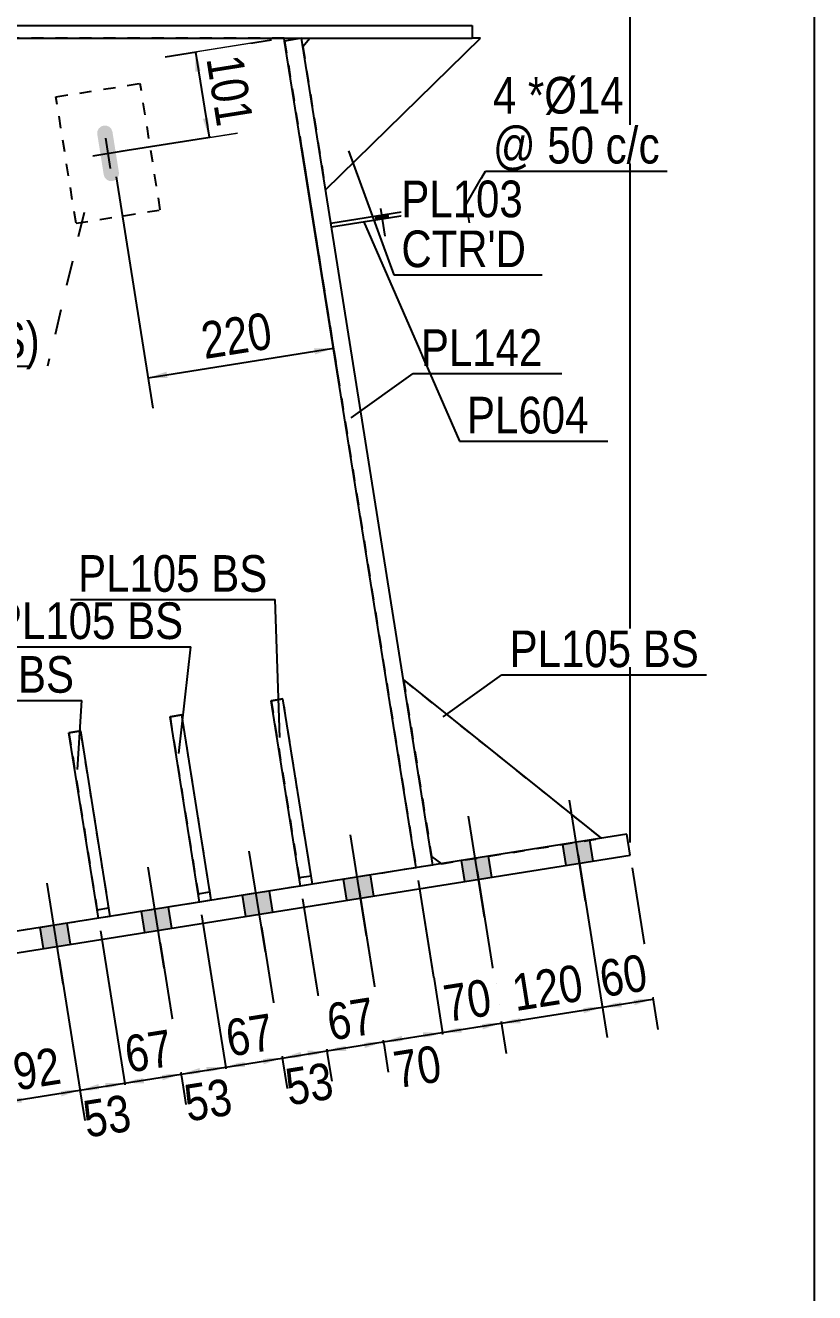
# Model space of a CAD drawing. Header units: millimetres. Extents: x -352 to 50, y -184 to 93.
# Drawn here: x -11.2 to 50.5, y -58 to 41 of the extents above; entities that cross this region are included whole.
import ezdxf

# ---------------------------------------------------------------- set-up
doc = ezdxf.new("R2010")
doc.units = ezdxf.units.MM
doc.linetypes.add('DXK_LINE_DOT1', pattern=[1.8814, 0.9407, -0.9407])
doc.linetypes.add('DXK_LINE_DOT2', pattern=[3.9198, 1.9599, -1.9599])
doc.styles.add('Arial Narrow', font='ARIALN.TTF', dxfattribs={"height": 0.2})

# ---------------------------------------------------------------- blocks, each defined once
blk = doc.blocks.new('Unknown-623466379-1210')
at = {"color": 5, "linetype": 'Continuous'}
blk.add_line((50.451, -184.053), (50.451, 92.947), dxfattribs=at)
blk = doc.blocks.new('Part-623466379-1962 - 1919')
at = {"color": 2, "linetype": 'Continuous'}
for p, q in [((-190.997, 41), (23.695, 41)), ((23.695, 41), (23.695, 40)), ((-190.997, 40), (23.695, 40))]:
    blk.add_line(p, q, dxfattribs=at)
blk = doc.blocks.new('Part-623466379-2147 - 1919')
at = {"color": 2, "linetype": 'Continuous'}
for p, q in [((35.77, -22.202), (-76.157, -40)), ((36.032, -23.848), (35.77, -22.202)), ((-75.895, -41.646), (36.032, -23.848)), ((-76.157, -40), (-75.895, -41.646))]:
    blk.add_line(p, q, dxfattribs=at)
blk = doc.blocks.new('Part-623466379-2547 - 1919')
at = {"color": 2, "linetype": 'Continuous'}
for p, q in [((33.795, -22.516), (18.324, -10.125)), ((20.522, -23.952), (21.285, -24.505))]:
    blk.add_line(p, q, dxfattribs=at)
blk = doc.blocks.new('Part-623466379-2065 - 1919')
at = {"color": 2, "linetype": 'Continuous'}
for p, q in [((10.355, 39.986), (9.039, 39.776)), ((19.31, -24.82), (9.039, 39.776)), ((20.627, -24.61), (10.355, 39.986))]:
    blk.add_line(p, q, dxfattribs=at)
at = {"color": 7, "linetype": 'DXK_LINE_DOT1'}
blk.add_line((20.627, -24.61), (19.31, -24.82), dxfattribs=at)
blk = doc.blocks.new('Part-623466379-2118 - 1919')
at = {"color": 2, "linetype": 'Continuous'}
for p, q in [((10.458, 39.342), (11.02, 40)), ((12.238, 28.149), (24.353, 40)), ((24.353, 40), (23.695, 40))]:
    blk.add_line(p, q, dxfattribs=at)
at = {"color": 7, "linetype": 'DXK_LINE_DOT1'}
for p, q in [((11.02, 40), (23.695, 40)), ((10.458, 39.342), (12.238, 28.149))]:
    blk.add_line(p, q, dxfattribs=at)
blk = doc.blocks.new('Part-623466379-2169 - 1919')
at = {"color": 7, "linetype": 'DXK_LINE_DOT1'}
for p, q in [((33.795, -22.516), (18.324, -10.125)), ((18.324, -10.125), (20.522, -23.952)), ((21.285, -24.505), (33.795, -22.516)), ((20.522, -23.952), (21.285, -24.505))]:
    blk.add_line(p, q, dxfattribs=at)
blk = doc.blocks.new('Part-623466379-2470 - 1919')
at = {"color": 2, "linetype": 'Continuous'}
for p, q in [((-7.815, -14.282), (-6.893, -14.135)), ((-5.511, -28.766), (-7.815, -14.282)), ((-4.59, -28.62), (-6.893, -14.135))]:
    blk.add_line(p, q, dxfattribs=at)
at = {"color": 7, "linetype": 'DXK_LINE_DOT1'}
for p, q in [((-5.616, -28.108), (-4.694, -27.961)), ((-4.59, -28.62), (-5.511, -28.766))]:
    blk.add_line(p, q, dxfattribs=at)
blk = doc.blocks.new('Part-623466379-2475 - 1919')
at = {"color": 7, "linetype": 'DXK_LINE_DOT1'}
for p, q in [((-6.893, -14.135), (-7.815, -14.282)), ((-7.815, -14.282), (-5.511, -28.766)), ((-4.59, -28.62), (-6.893, -14.135))]:
    blk.add_line(p, q, dxfattribs=at)
blk = doc.blocks.new('Part-623466379-2433 - 1919')
at = {"color": 2, "linetype": 'Continuous'}
for p, q in [((7.987, -11.769), (8.909, -11.623)), ((10.29, -26.254), (7.987, -11.769)), ((11.212, -26.107), (8.909, -11.623))]:
    blk.add_line(p, q, dxfattribs=at)
at = {"color": 7, "linetype": 'DXK_LINE_DOT1'}
for p, q in [((10.185, -25.595), (11.107, -25.449)), ((11.212, -26.107), (10.29, -26.254))]:
    blk.add_line(p, q, dxfattribs=at)
blk = doc.blocks.new('Part-623466379-2455 - 1919')
at = {"color": 7, "linetype": 'DXK_LINE_DOT1'}
for p, q in [((8.909, -11.623), (7.987, -11.769)), ((7.987, -11.769), (10.29, -26.254)), ((11.212, -26.107), (8.909, -11.623))]:
    blk.add_line(p, q, dxfattribs=at)
blk = doc.blocks.new('Part-623466379-2460 - 1919')
at = {"color": 2, "linetype": 'Continuous'}
for p, q in [((0.086, -13.025), (1.008, -12.879)), ((2.389, -27.51), (0.086, -13.025)), ((3.311, -27.364), (1.008, -12.879))]:
    blk.add_line(p, q, dxfattribs=at)
at = {"color": 7, "linetype": 'DXK_LINE_DOT1'}
for p, q in [((2.285, -26.852), (3.206, -26.705)), ((3.311, -27.364), (2.389, -27.51))]:
    blk.add_line(p, q, dxfattribs=at)
blk = doc.blocks.new('Part-623466379-2465 - 1919')
at = {"color": 7, "linetype": 'DXK_LINE_DOT1'}
for p, q in [((1.008, -12.879), (0.086, -13.025)), ((0.086, -13.025), (2.389, -27.51)), ((3.311, -27.364), (1.008, -12.879))]:
    blk.add_line(p, q, dxfattribs=at)
blk = doc.blocks.new('Bolt-623466379-11542 - 1919')
at = {"linetype": 'Continuous'}
for points in [[(22.777, 26.82), (23.699, 26.967), (23.646, 27.296), (22.725, 27.149)], [(22.777, 26.82), (23.699, 26.967), (23.646, 27.296), (22.725, 27.149)], [(16.193, 25.773), (17.115, 25.92), (17.063, 26.249), (16.141, 26.102)], [(16.193, 25.773), (17.115, 25.92), (17.063, 26.249), (16.141, 26.102)]]:
    blk.add_hatch(color=3, dxfattribs=at).paths.add_polyline_path(points)
at = {"color": 3, "linetype": 'Continuous'}
for p, q in [((23.102, 27.749), (23.447, 25.576)), ((23.102, 27.749), (23.447, 25.576)), ((22.725, 27.149), (22.777, 26.82)), ((22.725, 27.149), (22.777, 26.82)), ((23.646, 27.296), (23.699, 26.967)), ((23.646, 27.296), (23.699, 26.967)), ((16.141, 26.102), (16.193, 25.773)), ((16.141, 26.102), (16.193, 25.773)), ((16.518, 26.702), (16.863, 24.53)), ((16.518, 26.702), (16.863, 24.53)), ((17.063, 26.249), (17.115, 25.92)), ((17.063, 26.249), (17.115, 25.92))]:
    blk.add_line(p, q, dxfattribs=at)
blk = doc.blocks.new('Part-623466379-2601 - 1919')
at = {"color": 2, "linetype": 'Continuous'}
for p, q in [((-76.157, -40), (-76.157, 40)), ((9.039, 39.776), (9.003, 40))]:
    blk.add_line(p, q, dxfattribs=at)
at = {"color": 7, "linetype": 'DXK_LINE_DOT1'}
for p, q in [((9.003, 40), (-76.157, 40)), ((9.039, 39.776), (19.31, -24.82)), ((19.31, -24.82), (11.212, -26.107)), ((10.29, -26.254), (3.311, -27.364)), ((2.389, -27.51), (-4.59, -28.62)), ((-5.511, -28.766), (-14.136, -30.138)), ((-15.058, -30.284), (-25.329, -31.918)), ((-26.251, -32.064), (-34.876, -33.436)), ((-35.797, -33.582), (-42.776, -34.692)), ((-43.698, -34.839), (-50.677, -35.948)), ((-51.599, -36.095), (-59.697, -37.383)), ((-60.487, -37.508), (-76.157, -40))]:
    blk.add_line(p, q, dxfattribs=at)
blk = doc.blocks.new('Bolt-623466379-2603 - 1919')
at = {"linetype": 'Continuous'}
for points in [[(32.873, -22.663), (30.766, -22.998), (31.028, -24.644), (33.135, -24.309)], [(32.873, -22.663), (30.766, -22.998), (31.028, -24.644), (33.135, -24.309)], [(32.873, -22.663), (30.766, -22.998), (31.028, -24.644), (33.135, -24.309)], [(32.873, -22.663), (30.766, -22.998), (31.028, -24.644), (33.135, -24.309)], [(24.972, -23.919), (22.866, -24.254), (23.127, -25.9), (25.234, -25.565)], [(24.972, -23.919), (22.866, -24.254), (23.127, -25.9), (25.234, -25.565)], [(24.972, -23.919), (22.866, -24.254), (23.127, -25.9), (25.234, -25.565)], [(24.972, -23.919), (22.866, -24.254), (23.127, -25.9), (25.234, -25.565)], [(15.755, -25.385), (13.648, -25.72), (13.91, -27.366), (16.017, -27.031)], [(15.755, -25.385), (13.648, -25.72), (13.91, -27.366), (16.017, -27.031)], [(15.755, -25.385), (13.648, -25.72), (13.91, -27.366), (16.017, -27.031)], [(15.755, -25.385), (13.648, -25.72), (13.91, -27.366), (16.017, -27.031)], [(7.854, -26.641), (5.747, -26.976), (6.009, -28.622), (8.116, -28.287)], [(7.854, -26.641), (5.747, -26.976), (6.009, -28.622), (8.116, -28.287)], [(7.854, -26.641), (5.747, -26.976), (6.009, -28.622), (8.116, -28.287)], [(7.854, -26.641), (5.747, -26.976), (6.009, -28.622), (8.116, -28.287)], [(-0.047, -27.897), (-2.153, -28.233), (-1.892, -29.878), (0.215, -29.543)], [(-0.047, -27.897), (-2.153, -28.233), (-1.892, -29.878), (0.215, -29.543)], [(-0.047, -27.897), (-2.153, -28.233), (-1.892, -29.878), (0.215, -29.543)], [(-0.047, -27.897), (-2.153, -28.233), (-1.892, -29.878), (0.215, -29.543)], [(-7.947, -29.154), (-10.054, -29.489), (-9.793, -31.135), (-7.686, -30.8)], [(-7.947, -29.154), (-10.054, -29.489), (-9.793, -31.135), (-7.686, -30.8)], [(-7.947, -29.154), (-10.054, -29.489), (-9.793, -31.135), (-7.686, -30.8)], [(-7.947, -29.154), (-10.054, -29.489), (-9.793, -31.135), (-7.686, -30.8)], [(-19.14, -30.934), (-21.247, -31.269), (-20.985, -32.915), (-18.878, -32.58)], [(-19.14, -30.934), (-21.247, -31.269), (-20.985, -32.915), (-18.878, -32.58)], [(-19.14, -30.934), (-21.247, -31.269), (-20.985, -32.915), (-18.878, -32.58)], [(-19.14, -30.934), (-21.247, -31.269), (-20.985, -32.915), (-18.878, -32.58)], [(-30.333, -32.713), (-32.44, -33.048), (-32.178, -34.694), (-30.071, -34.359)], [(-30.333, -32.713), (-32.44, -33.048), (-32.178, -34.694), (-30.071, -34.359)], [(-30.333, -32.713), (-32.44, -33.048), (-32.178, -34.694), (-30.071, -34.359)], [(-30.333, -32.713), (-32.44, -33.048), (-32.178, -34.694), (-30.071, -34.359)], [(-38.234, -33.97), (-40.34, -34.305), (-40.079, -35.951), (-37.972, -35.616)], [(-38.234, -33.97), (-40.34, -34.305), (-40.079, -35.951), (-37.972, -35.616)], [(-38.234, -33.97), (-40.34, -34.305), (-40.079, -35.951), (-37.972, -35.616)], [(-38.234, -33.97), (-40.34, -34.305), (-40.079, -35.951), (-37.972, -35.616)], [(-46.134, -35.226), (-48.241, -35.561), (-47.979, -37.207), (-45.873, -36.872)], [(-46.134, -35.226), (-48.241, -35.561), (-47.979, -37.207), (-45.873, -36.872)], [(-46.134, -35.226), (-48.241, -35.561), (-47.979, -37.207), (-45.873, -36.872)], [(-46.134, -35.226), (-48.241, -35.561), (-47.979, -37.207), (-45.873, -36.872)], [(-54.035, -36.482), (-56.142, -36.817), (-55.88, -38.463), (-53.773, -38.128)], [(-54.035, -36.482), (-56.142, -36.817), (-55.88, -38.463), (-53.773, -38.128)], [(-54.035, -36.482), (-56.142, -36.817), (-55.88, -38.463), (-53.773, -38.128)], [(-54.035, -36.482), (-56.142, -36.817), (-55.88, -38.463), (-53.773, -38.128)], [(-63.253, -37.948), (-65.359, -38.283), (-65.098, -39.929), (-62.991, -39.594)], [(-63.253, -37.948), (-65.359, -38.283), (-65.098, -39.929), (-62.991, -39.594)], [(-63.253, -37.948), (-65.359, -38.283), (-65.098, -39.929), (-62.991, -39.594)], [(-63.253, -37.948), (-65.359, -38.283), (-65.098, -39.929), (-62.991, -39.594)], [(-71.153, -39.204), (-73.26, -39.539), (-72.998, -41.185), (-70.892, -40.85)], [(-71.153, -39.204), (-73.26, -39.539), (-72.998, -41.185), (-70.892, -40.85)], [(-71.153, -39.204), (-73.26, -39.539), (-72.998, -41.185), (-70.892, -40.85)], [(-71.153, -39.204), (-73.26, -39.539), (-72.998, -41.185), (-70.892, -40.85)]]:
    blk.add_hatch(color=3, dxfattribs=at).paths.add_polyline_path(points)
at = {"color": 3, "linetype": 'Continuous'}
for p, q in [((32.55, -27.423), (31.296, -19.538)), ((32.55, -27.423), (31.296, -19.538)), ((32.55, -27.423), (31.296, -19.538)), ((32.55, -27.423), (31.296, -19.538)), ((24.649, -28.679), (23.395, -20.795)), ((24.649, -28.679), (23.395, -20.795)), ((24.649, -28.679), (23.395, -20.795)), ((24.649, -28.679), (23.395, -20.795)), ((15.432, -30.145), (14.178, -22.26)), ((15.432, -30.145), (14.178, -22.26)), ((15.432, -30.145), (14.178, -22.26)), ((15.432, -30.145), (14.178, -22.26)), ((33.135, -24.309), (32.873, -22.663)), ((33.135, -24.309), (32.873, -22.663)), ((33.135, -24.309), (32.873, -22.663)), ((33.135, -24.309), (32.873, -22.663)), ((7.531, -31.401), (6.277, -23.517)), ((7.531, -31.401), (6.277, -23.517)), ((7.531, -31.401), (6.277, -23.517)), ((7.531, -31.401), (6.277, -23.517)), ((31.028, -24.644), (30.766, -22.998)), ((31.028, -24.644), (30.766, -22.998)), ((31.028, -24.644), (30.766, -22.998)), ((31.028, -24.644), (30.766, -22.998)), ((23.127, -25.9), (22.866, -24.254)), ((23.127, -25.9), (22.866, -24.254)), ((23.127, -25.9), (22.866, -24.254)), ((23.127, -25.9), (22.866, -24.254)), ((25.234, -25.565), (24.972, -23.919)), ((25.234, -25.565), (24.972, -23.919)), ((25.234, -25.565), (24.972, -23.919)), ((25.234, -25.565), (24.972, -23.919)), ((-0.37, -32.657), (-1.624, -24.773)), ((-0.37, -32.657), (-1.624, -24.773)), ((-0.37, -32.657), (-1.624, -24.773)), ((-0.37, -32.657), (-1.624, -24.773)), ((13.91, -27.366), (13.648, -25.72)), ((13.91, -27.366), (13.648, -25.72)), ((13.91, -27.366), (13.648, -25.72)), ((13.91, -27.366), (13.648, -25.72)), ((16.017, -27.031), (15.755, -25.385)), ((16.017, -27.031), (15.755, -25.385)), ((16.017, -27.031), (15.755, -25.385)), ((16.017, -27.031), (15.755, -25.385)), ((-8.271, -33.914), (-9.524, -26.029)), ((-8.271, -33.914), (-9.524, -26.029)), ((-8.271, -33.914), (-9.524, -26.029)), ((-8.271, -33.914), (-9.524, -26.029)), ((8.116, -28.287), (7.854, -26.641)), ((8.116, -28.287), (7.854, -26.641)), ((8.116, -28.287), (7.854, -26.641)), ((8.116, -28.287), (7.854, -26.641)), ((6.009, -28.622), (5.747, -26.976)), ((6.009, -28.622), (5.747, -26.976)), ((6.009, -28.622), (5.747, -26.976)), ((6.009, -28.622), (5.747, -26.976)), ((-19.463, -35.693), (-20.717, -27.809)), ((-19.463, -35.693), (-20.717, -27.809)), ((-19.463, -35.693), (-20.717, -27.809)), ((-19.463, -35.693), (-20.717, -27.809)), ((-1.892, -29.878), (-2.153, -28.233)), ((-1.892, -29.878), (-2.153, -28.233)), ((-1.892, -29.878), (-2.153, -28.233)), ((-1.892, -29.878), (-2.153, -28.233)), ((0.215, -29.543), (-0.047, -27.897)), ((0.215, -29.543), (-0.047, -27.897)), ((0.215, -29.543), (-0.047, -27.897)), ((0.215, -29.543), (-0.047, -27.897)), ((-30.656, -37.473), (-31.91, -29.589)), ((-30.656, -37.473), (-31.91, -29.589)), ((-30.656, -37.473), (-31.91, -29.589)), ((-30.656, -37.473), (-31.91, -29.589)), ((-9.793, -31.135), (-10.054, -29.489)), ((-9.793, -31.135), (-10.054, -29.489)), ((-9.793, -31.135), (-10.054, -29.489)), ((-9.793, -31.135), (-10.054, -29.489)), ((-7.686, -30.8), (-7.947, -29.154)), ((-7.686, -30.8), (-7.947, -29.154)), ((-7.686, -30.8), (-7.947, -29.154)), ((-7.686, -30.8), (-7.947, -29.154)), ((-38.557, -38.729), (-39.81, -30.845)), ((-38.557, -38.729), (-39.81, -30.845)), ((-38.557, -38.729), (-39.81, -30.845)), ((-38.557, -38.729), (-39.81, -30.845)), ((-20.985, -32.915), (-21.247, -31.269)), ((-20.985, -32.915), (-21.247, -31.269)), ((-20.985, -32.915), (-21.247, -31.269)), ((-20.985, -32.915), (-21.247, -31.269)), ((-18.878, -32.58), (-19.14, -30.934)), ((-18.878, -32.58), (-19.14, -30.934)), ((-18.878, -32.58), (-19.14, -30.934)), ((-18.878, -32.58), (-19.14, -30.934)), ((-46.457, -39.986), (-47.711, -32.102)), ((-46.457, -39.986), (-47.711, -32.102)), ((-46.457, -39.986), (-47.711, -32.102)), ((-46.457, -39.986), (-47.711, -32.102)), ((-54.358, -41.242), (-55.612, -33.358)), ((-54.358, -41.242), (-55.612, -33.358)), ((-54.358, -41.242), (-55.612, -33.358)), ((-54.358, -41.242), (-55.612, -33.358)), ((-32.178, -34.694), (-32.44, -33.048)), ((-32.178, -34.694), (-32.44, -33.048)), ((-32.178, -34.694), (-32.44, -33.048)), ((-32.178, -34.694), (-32.44, -33.048)), ((-30.071, -34.359), (-30.333, -32.713)), ((-30.071, -34.359), (-30.333, -32.713)), ((-30.071, -34.359), (-30.333, -32.713)), ((-30.071, -34.359), (-30.333, -32.713)), ((-40.079, -35.951), (-40.34, -34.305)), ((-40.079, -35.951), (-40.34, -34.305)), ((-40.079, -35.951), (-40.34, -34.305)), ((-40.079, -35.951), (-40.34, -34.305)), ((-37.972, -35.616), (-38.234, -33.97)), ((-37.972, -35.616), (-38.234, -33.97)), ((-37.972, -35.616), (-38.234, -33.97)), ((-37.972, -35.616), (-38.234, -33.97)), ((-63.576, -42.708), (-64.829, -34.824)), ((-63.576, -42.708), (-64.829, -34.824)), ((-63.576, -42.708), (-64.829, -34.824)), ((-63.576, -42.708), (-64.829, -34.824)), ((-47.979, -37.207), (-48.241, -35.561)), ((-47.979, -37.207), (-48.241, -35.561)), ((-47.979, -37.207), (-48.241, -35.561)), ((-47.979, -37.207), (-48.241, -35.561)), ((-45.873, -36.872), (-46.134, -35.226)), ((-45.873, -36.872), (-46.134, -35.226)), ((-45.873, -36.872), (-46.134, -35.226)), ((-45.873, -36.872), (-46.134, -35.226)), ((-71.476, -43.964), (-72.73, -36.08)), ((-71.476, -43.964), (-72.73, -36.08)), ((-71.476, -43.964), (-72.73, -36.08)), ((-71.476, -43.964), (-72.73, -36.08)), ((-53.773, -38.128), (-54.035, -36.482)), ((-53.773, -38.128), (-54.035, -36.482)), ((-53.773, -38.128), (-54.035, -36.482)), ((-53.773, -38.128), (-54.035, -36.482)), ((-55.88, -38.463), (-56.142, -36.817)), ((-55.88, -38.463), (-56.142, -36.817)), ((-55.88, -38.463), (-56.142, -36.817)), ((-55.88, -38.463), (-56.142, -36.817)), ((-65.098, -39.929), (-65.359, -38.283)), ((-65.098, -39.929), (-65.359, -38.283)), ((-65.098, -39.929), (-65.359, -38.283)), ((-65.098, -39.929), (-65.359, -38.283)), ((-62.991, -39.594), (-63.253, -37.948)), ((-62.991, -39.594), (-63.253, -37.948)), ((-62.991, -39.594), (-63.253, -37.948)), ((-62.991, -39.594), (-63.253, -37.948)), ((-72.998, -41.185), (-73.26, -39.539)), ((-72.998, -41.185), (-73.26, -39.539)), ((-72.998, -41.185), (-73.26, -39.539)), ((-72.998, -41.185), (-73.26, -39.539)), ((-70.892, -40.85), (-71.153, -39.204)), ((-70.892, -40.85), (-71.153, -39.204)), ((-70.892, -40.85), (-71.153, -39.204)), ((-70.892, -40.85), (-71.153, -39.204))]:
    blk.add_line(p, q, dxfattribs=at)
blk = doc.blocks.new('Bolt-623466379-2616 - 1919')
at = {"linetype": 'Continuous'}
blk.add_hatch(color=3, dxfattribs=at).paths.add_polyline_path([(-4.866, 33.162), (-5.099, 33.172), (-5.319, 33.09), (-5.491, 32.931), (-5.589, 32.719), (-5.598, 32.485), (-5.095, 29.324), (-5.014, 29.105), (-4.855, 28.933), (-4.642, 28.835), (-4.409, 28.826), (-4.189, 28.907), (-4.017, 29.066), (-3.919, 29.279), (-3.91, 29.513), (-4.413, 32.673), (-4.494, 32.893), (-4.653, 33.065)])
at = {"color": 3, "linetype": 'Continuous'}
for p, q in [((-4.566, 29.814), (-4.942, 32.184)), ((-5.939, 30.81), (-3.569, 31.187))]:
    blk.add_line(p, q, dxfattribs=at)
blk = doc.blocks.new('Part-623466379-2662 - 1919')
at = {"color": 7, "linetype": 'DXK_LINE_DOT1'}
for p, q in [((-8.831, 35.413), (-2.247, 36.46)), ((-0.677, 26.584), (-2.247, 36.46)), ((-7.261, 25.537), (-8.831, 35.413)), ((-7.261, 25.537), (-0.677, 26.584))]:
    blk.add_line(p, q, dxfattribs=at)
blk = doc.blocks.new('Part-623466379-11541 - 1919')
at = {"color": 2, "linetype": 'Continuous'}
for p, q in [((12.651, 25.547), (25.161, 27.537)), ((25.213, 27.207), (12.704, 25.218)), ((25.161, 27.537), (25.213, 27.207))]:
    blk.add_line(p, q, dxfattribs=at)
at = {"color": 7, "linetype": 'DXK_LINE_DOT1'}
blk.add_line((12.704, 25.218), (12.651, 25.547), dxfattribs=at)
blk = doc.blocks.new('StraightDimension-623466379-3178 - 1919')
at = {"linetype": 'Continuous'}
for points in [[(11.336, 15.776), (12.857, 15.764), (11.415, 15.282)], [(-0.107, 13.45), (-1.627, 13.461), (-0.185, 13.944)]]:
    blk.add_hatch(color=7, dxfattribs=at).paths.add_polyline_path(points)
at = {"color": 7, "linetype": 'Continuous'}
for p, q in [((10.36, 31.469), (13.234, 13.394)), ((-4.125, 29.166), (-1.251, 11.091)), ((-1.627, 13.461), (12.857, 15.764))]:
    blk.add_line(p, q, dxfattribs=at)
at = {"color": 0}
blk.add_wipeout([(8.892, 15.286), (8.232, 19.434), (1.631, 18.384), (2.29, 14.236)], dxfattribs=at)
at = {"color": 3, "style": 'Arial Narrow'}
blk.add_text('220', height=2.8633, rotation=9.03554, dxfattribs=at).set_placement((2.789, 14.923))
blk = doc.blocks.new('StraightDimension-623466379-10725 - 1919')
at = {"linetype": 'Continuous'}
for points in [[(10.37, -39.701), (8.849, -39.69), (10.291, -39.207)], [(10.818, -39.123), (12.338, -39.135), (10.896, -39.617)]]:
    blk.add_hatch(color=7, dxfattribs=at).paths.add_polyline_path(points)
at = {"color": 7, "linetype": 'Continuous'}
for p, q in [((10.447, -27.241), (12.692, -41.357)), ((7.219, -29.442), (9.202, -41.912)), ((8.849, -39.69), (12.338, -39.135))]:
    blk.add_line(p, q, dxfattribs=at)
at = {"color": 0}
blk.add_wipeout([(13.675, -43.327), (13.015, -39.179), (8.219, -39.942), (8.879, -44.089)], dxfattribs=at)
at = {"color": 3, "style": 'Arial Narrow'}
blk.add_text('53', height=2.8633, rotation=9.03554, dxfattribs=at).set_placement((9.377, -43.403))
blk = doc.blocks.new('StraightDimension-623466379-3159 - 1919')
at = {"color": 7, "linetype": 'Continuous'}
blk.add_line((36.032, -22.848), (36.032, 86.387), dxfattribs=at)
blk = doc.blocks.new('StraightDimension-623466379-10726 - 1919')
at = {"linetype": 'Continuous'}
for points in [[(5.958, -40.402), (4.438, -40.391), (5.88, -39.908)], [(7.328, -39.678), (8.849, -39.69), (7.407, -40.172)]]:
    blk.add_hatch(color=7, dxfattribs=at).paths.add_polyline_path(points)
at = {"color": 7, "linetype": 'Continuous'}
for p, q in [((2.546, -28.498), (4.815, -42.761)), ((7.219, -29.442), (9.226, -42.06)), ((4.438, -40.391), (8.849, -39.69))]:
    blk.add_line(p, q, dxfattribs=at)
at = {"color": 0}
blk.add_wipeout([(9.018, -39.511), (8.358, -35.363), (3.562, -36.126), (4.222, -40.273)], dxfattribs=at)
at = {"color": 3, "style": 'Arial Narrow'}
blk.add_text('67', height=2.8633, rotation=9.03554, dxfattribs=at).set_placement((4.72, -39.587))
blk = doc.blocks.new('StraightDimension-623466379-9335 - 1919')
at = {"linetype": 'Continuous'}
for points in [[(2.066, 37.378), (2.078, 38.899), (2.56, 37.457)], [(3.146, 33.774), (3.135, 32.253), (2.652, 33.695)]]:
    blk.add_hatch(color=7, dxfattribs=at).paths.add_polyline_path(points)
at = {"color": 7, "linetype": 'Continuous'}
for p, q in [((8.015, 39.843), (-0.292, 38.522)), ((2.078, 38.899), (3.135, 32.253)), ((-3.766, 31.156), (5.357, 32.607))]:
    blk.add_line(p, q, dxfattribs=at)
at = {"color": 0}
blk.add_wipeout([(3.279, 32.299), (7.427, 32.958), (6.377, 39.56), (2.229, 38.9)], dxfattribs=at)
at = {"color": 3, "style": 'Arial Narrow'}
blk.add_text('101', height=2.8633, rotation=-80.96467, dxfattribs=at).set_placement((2.916, 38.402))
blk = doc.blocks.new('StraightDimension-623466379-10720 - 1919')
at = {"linetype": 'Continuous'}
for points in [[(35.389, -35.723), (33.868, -35.711), (35.31, -35.229)], [(36.298, -35.072), (37.818, -35.083), (36.376, -35.565)]]:
    blk.add_hatch(color=7, dxfattribs=at).paths.add_polyline_path(points)
at = {"color": 7, "linetype": 'Continuous'}
for p, q in [((31.977, -23.818), (34.245, -38.081)), ((36.189, -24.836), (38.195, -37.453)), ((33.868, -35.711), (37.818, -35.083))]:
    blk.add_line(p, q, dxfattribs=at)
at = {"color": 0}
blk.add_wipeout([(38.218, -34.868), (37.558, -30.72), (32.762, -31.482), (33.422, -35.63)], dxfattribs=at)
at = {"color": 3, "style": 'Arial Narrow'}
blk.add_text('60', height=2.8633, rotation=9.03554, dxfattribs=at).set_placement((33.92, -34.943))
blk = doc.blocks.new('StraightDimension-623466379-10721 - 1919')
at = {"linetype": 'Continuous'}
for points in [[(27.488, -36.979), (25.967, -36.967), (27.409, -36.485)], [(32.347, -35.7), (33.868, -35.711), (32.426, -36.194)]]:
    blk.add_hatch(color=7, dxfattribs=at).paths.add_polyline_path(points)
at = {"color": 7, "linetype": 'Continuous'}
for p, q in [((31.977, -23.818), (34.245, -38.081)), ((24.076, -25.074), (26.344, -39.338)), ((25.967, -36.967), (33.868, -35.711))]:
    blk.add_line(p, q, dxfattribs=at)
at = {"color": 0}
blk.add_wipeout([(33.195, -35.666), (32.535, -31.518), (25.934, -32.568), (26.593, -36.716)], dxfattribs=at)
at = {"color": 3, "style": 'Arial Narrow'}
blk.add_text('120', height=2.8633, rotation=9.03554, dxfattribs=at).set_placement((27.092, -36.029))
blk = doc.blocks.new('StraightDimension-623466379-10722 - 1919')
at = {"linetype": 'Continuous'}
for points in [[(22.879, -37.712), (21.358, -37.7), (22.801, -37.218)], [(24.447, -36.956), (25.967, -36.967), (24.525, -37.45)]]:
    blk.add_hatch(color=7, dxfattribs=at).paths.add_polyline_path(points)
at = {"color": 7, "linetype": 'Continuous'}
for p, q in [((24.076, -25.074), (26.344, -39.338)), ((19.467, -25.807), (21.735, -40.071)), ((21.358, -37.7), (25.967, -36.967))]:
    blk.add_line(p, q, dxfattribs=at)
at = {"color": 0}
blk.add_wipeout([(26.037, -36.804), (25.378, -32.657), (20.582, -33.419), (21.241, -37.567)], dxfattribs=at)
at = {"color": 3, "style": 'Arial Narrow'}
blk.add_text('70', height=2.8633, rotation=9.03554, dxfattribs=at).set_placement((21.74, -36.88))
blk = doc.blocks.new('StraightDimension-623466379-10723 - 1919')
at = {"linetype": 'Continuous'}
for points in [[(18.27, -38.445), (16.75, -38.433), (18.192, -37.951)], [(19.838, -37.689), (21.358, -37.7), (19.916, -38.183)]]:
    blk.add_hatch(color=7, dxfattribs=at).paths.add_polyline_path(points)
at = {"color": 7, "linetype": 'Continuous'}
for p, q in [((14.858, -26.54), (17.103, -40.655)), ((19.467, -25.807), (21.712, -39.922)), ((16.75, -38.433), (21.358, -37.7))]:
    blk.add_line(p, q, dxfattribs=at)
at = {"color": 0}
blk.add_wipeout([(22.135, -41.981), (21.476, -37.834), (16.68, -38.596), (17.339, -42.744)], dxfattribs=at)
at = {"color": 3, "style": 'Arial Narrow'}
blk.add_text('70', height=2.8633, rotation=9.03554, dxfattribs=at).set_placement((17.837, -42.057))
blk = doc.blocks.new('StraightDimension-623466379-10724 - 1919')
at = {"linetype": 'Continuous'}
for points in [[(15.229, -38.422), (16.75, -38.433), (15.307, -38.916)], [(13.859, -39.146), (12.338, -39.135), (13.781, -38.652)]]:
    blk.add_hatch(color=7, dxfattribs=at).paths.add_polyline_path(points)
at = {"color": 7, "linetype": 'Continuous'}
for p, q in [((14.858, -26.54), (17.127, -40.803)), ((10.447, -27.241), (12.715, -41.505)), ((12.338, -39.135), (16.75, -38.433))]:
    blk.add_line(p, q, dxfattribs=at)
at = {"color": 0}
blk.add_wipeout([(16.918, -38.254), (16.259, -34.107), (11.463, -34.869), (12.122, -39.017)], dxfattribs=at)
at = {"color": 3, "style": 'Arial Narrow'}
blk.add_text('67', height=2.8633, rotation=9.03554, dxfattribs=at).set_placement((12.621, -38.33))
blk = doc.blocks.new('StraightDimension-623466379-10727 - 1919')
at = {"linetype": 'Continuous'}
for points in [[(2.469, -40.957), (0.948, -40.946), (2.39, -40.463)], [(2.917, -40.38), (4.438, -40.391), (2.996, -40.873)]]:
    blk.add_hatch(color=7, dxfattribs=at).paths.add_polyline_path(points)
at = {"color": 7, "linetype": 'Continuous'}
for p, q in [((2.546, -28.498), (4.791, -42.613)), ((-0.681, -30.699), (1.301, -43.168)), ((0.948, -40.946), (4.438, -40.391))]:
    blk.add_line(p, q, dxfattribs=at)
at = {"color": 0}
blk.add_wipeout([(5.774, -44.583), (5.114, -40.435), (0.318, -41.198), (0.978, -45.346)], dxfattribs=at)
at = {"color": 3, "style": 'Arial Narrow'}
blk.add_text('53', height=2.8633, rotation=9.03554, dxfattribs=at).set_placement((1.476, -44.659))
blk = doc.blocks.new('StraightDimension-623466379-10728 - 1919')
at = {"linetype": 'Continuous'}
for points in [[(-1.942, -41.659), (-3.463, -41.647), (-2.021, -41.165)], [(-0.573, -40.934), (0.948, -40.946), (-0.494, -41.428)]]:
    blk.add_hatch(color=7, dxfattribs=at).paths.add_polyline_path(points)
at = {"color": 7, "linetype": 'Continuous'}
for p, q in [((-5.354, -29.754), (-3.086, -44.017)), ((-0.681, -30.699), (1.325, -43.316)), ((-3.463, -41.647), (0.948, -40.946))]:
    blk.add_line(p, q, dxfattribs=at)
at = {"color": 0}
blk.add_wipeout([(1.117, -40.767), (0.457, -36.619), (-4.339, -37.382), (-3.679, -41.53)], dxfattribs=at)
at = {"color": 3, "style": 'Arial Narrow'}
blk.add_text('67', height=2.8633, rotation=9.03554, dxfattribs=at).set_placement((-3.181, -40.843))
blk = doc.blocks.new('StraightDimension-623466379-10729 - 1919')
at = {"linetype": 'Continuous'}
for points in [[(-5.432, -42.213), (-6.953, -42.202), (-5.51, -41.72)], [(-4.984, -41.636), (-3.463, -41.647), (-4.905, -42.13)]]:
    blk.add_hatch(color=7, dxfattribs=at).paths.add_polyline_path(points)
at = {"color": 7, "linetype": 'Continuous'}
for p, q in [((-5.354, -29.754), (-3.11, -43.869)), ((-8.582, -31.955), (-6.599, -44.424)), ((-6.953, -42.202), (-3.463, -41.647))]:
    blk.add_line(p, q, dxfattribs=at)
at = {"color": 0}
blk.add_wipeout([(-2.127, -45.839), (-2.786, -41.692), (-7.582, -42.454), (-6.923, -46.602)], dxfattribs=at)
at = {"color": 3, "style": 'Arial Narrow'}
blk.add_text('53', height=2.8633, rotation=9.03554, dxfattribs=at).set_placement((-6.424, -45.915))
blk = doc.blocks.new('StraightDimension-623466379-10730 - 1919')
at = {"linetype": 'Continuous'}
for points in [[(-8.473, -42.191), (-6.953, -42.202), (-8.395, -42.685)], [(-11.489, -43.177), (-13.01, -43.165), (-11.568, -42.683)]]:
    blk.add_hatch(color=7, dxfattribs=at).paths.add_polyline_path(points)
at = {"color": 7, "linetype": 'Continuous'}
for p, q in [((-14.901, -31.272), (-12.633, -45.536)), ((-8.582, -31.955), (-6.576, -44.572)), ((-13.01, -43.165), (-6.953, -42.202))]:
    blk.add_line(p, q, dxfattribs=at)
at = {"color": 0}
blk.add_wipeout([(-7.607, -42.154), (-8.266, -38.006), (-13.062, -38.769), (-12.403, -42.917)], dxfattribs=at)
at = {"color": 3, "style": 'Arial Narrow'}
blk.add_text('92', height=2.8633, rotation=9.03554, dxfattribs=at).set_placement((-11.904, -42.23))
blk = doc.blocks.new('Mark-623466379-2061 - 1919')
at = {"color": 7, "linetype": 'Continuous'}
for p, q in [((14.227, 10.345), (19.09, 13.79)), ((19.09, 13.79), (30.694, 13.79))]:
    blk.add_line(p, q, dxfattribs=at)
at = {"color": 0}
blk.add_wipeout([(29.194, 14.39), (29.194, 17.39), (19.69, 17.39), (19.69, 14.39)], dxfattribs=at)
blk.add_wipeout([(29.194, 14.39), (29.194, 17.39), (19.69, 17.39), (19.69, 14.39)], dxfattribs=at)
at = {"color": 3, "style": 'Arial Narrow'}
blk.add_text('PL142', height=2.8633, dxfattribs=at).set_placement((19.69, 14.39))
blk = doc.blocks.new('Mark-623466379-2114 - 1919')
at = {"color": 7, "linetype": 'Continuous'}
for p, q in [((14.024, 31.192), (17.559, 21.507)), ((17.559, 21.507), (29.163, 21.507))]:
    blk.add_line(p, q, dxfattribs=at)
at = {"color": 0}
for points in [[(27.663, 26.007), (27.663, 29.007), (18.159, 29.007), (18.159, 26.007)], [(27.915, 22.107), (27.915, 25.107), (18.159, 25.107), (18.159, 22.107)]]:
    blk.add_wipeout(points, dxfattribs=at)
for points in [[(27.663, 26.007), (27.663, 29.007), (18.159, 29.007), (18.159, 26.007)], [(27.915, 22.107), (27.915, 25.107), (18.159, 25.107), (18.159, 22.107)]]:
    blk.add_wipeout(points, dxfattribs=at)
at = {"color": 3, "style": 'Arial Narrow'}
blk.add_text('PL103', height=2.8633, dxfattribs=at).set_placement((18.159, 26.007))
at = {"color": 1, "style": 'Arial Narrow'}
blk.add_text("CTR'D", height=2.8633, dxfattribs=at).set_placement((18.159, 22.107))
blk = doc.blocks.new('Mark-623466379-2658 - 1919')
at = {"color": 7, "linetype": 'DXK_LINE_DOT2'}
for p in [(-6.628, 26.387), (-28.397, 14.372)]:
    blk.add_line(p, (-9.495, 14.372), dxfattribs=at)
at = {"color": 0}
for points in [[(-18.293, 14.972), (-18.293, 17.972), (-27.797, 17.972), (-27.797, 14.972)], [(-10.095, 14.972), (-10.095, 17.972), (-17.393, 17.972), (-17.393, 14.972)]]:
    blk.add_wipeout(points, dxfattribs=at)
for points in [[(-18.293, 14.972), (-18.293, 17.972), (-27.797, 17.972), (-27.797, 14.972)], [(-10.095, 14.972), (-10.095, 17.972), (-17.393, 17.972), (-17.393, 14.972)]]:
    blk.add_wipeout(points, dxfattribs=at)
at = {"color": 3, "style": 'Arial Narrow'}
for s, p in [('PL302', (-27.797, 14.972)), ('(F/', (-17.393, 14.972)), ('S)', (-13.379, 14.972))]:
    blk.add_text(s, height=2.8633, dxfattribs=at).set_placement(p)
blk = doc.blocks.new('MarkSet-623466379-3425 - 1919')
at = {"color": 7, "linetype": 'Continuous'}
for p, q in [((21.438, -13.021), (26.019, -9.747)), ((26.019, -9.747), (42.006, -9.747))]:
    blk.add_line(p, q, dxfattribs=at)
at = {"color": 0}
for points in [[(36.123, -9.147), (36.123, -6.147), (26.619, -6.147), (26.619, -9.147)], [(41.406, -9.147), (41.406, -6.147), (37.023, -6.147), (37.023, -9.147)]]:
    blk.add_wipeout(points, dxfattribs=at)
for points in [[(36.123, -9.147), (36.123, -6.147), (26.619, -6.147), (26.619, -9.147)], [(41.406, -9.147), (41.406, -6.147), (37.023, -6.147), (37.023, -9.147)]]:
    blk.add_wipeout(points, dxfattribs=at)
at = {"color": 3, "style": 'Arial Narrow'}
for s, p in [('PL105', (26.619, -9.147)), ('BS', (37.023, -9.147))]:
    blk.add_text(s, height=2.8633, dxfattribs=at).set_placement(p)
blk = doc.blocks.new('MarkSet-623466379-3449 - 1919')
at = {"color": 7, "linetype": 'Continuous'}
for p in [(-7.698, -3.859), (8.667, -14.639)]:
    blk.add_line(p, (8.289, -3.859), dxfattribs=at)
at = {"color": 0}
for points in [[(2.406, -3.259), (2.406, -0.259), (-7.098, -0.259), (-7.098, -3.259)], [(7.689, -3.259), (7.689, -0.259), (3.306, -0.259), (3.306, -3.259)]]:
    blk.add_wipeout(points, dxfattribs=at)
for points in [[(2.406, -3.259), (2.406, -0.259), (-7.098, -0.259), (-7.098, -3.259)], [(7.689, -3.259), (7.689, -0.259), (3.306, -0.259), (3.306, -3.259)]]:
    blk.add_wipeout(points, dxfattribs=at)
at = {"color": 3, "style": 'Arial Narrow'}
for s, p in [('PL105', (-7.098, -3.259)), ('BS', (3.306, -3.259))]:
    blk.add_text(s, height=2.8633, dxfattribs=at).set_placement(p)
blk = doc.blocks.new('MarkSet-623466379-3455 - 1919')
at = {"color": 7, "linetype": 'Continuous'}
for p in [(-14.272, -7.549), (0.766, -15.895)]:
    blk.add_line(p, (1.715, -7.549), dxfattribs=at)
at = {"color": 0}
for points in [[(-4.168, -6.949), (-4.168, -3.949), (-13.672, -3.949), (-13.672, -6.949)], [(1.115, -6.949), (1.115, -3.949), (-3.268, -3.949), (-3.268, -6.949)]]:
    blk.add_wipeout(points, dxfattribs=at)
for points in [[(-4.168, -6.949), (-4.168, -3.949), (-13.672, -3.949), (-13.672, -6.949)], [(1.115, -6.949), (1.115, -3.949), (-3.268, -3.949), (-3.268, -6.949)]]:
    blk.add_wipeout(points, dxfattribs=at)
at = {"color": 3, "style": 'Arial Narrow'}
for s, p in [('PL105', (-13.672, -6.949)), ('BS', (-3.268, -6.949))]:
    blk.add_text(s, height=2.8633, dxfattribs=at).set_placement(p)
blk = doc.blocks.new('MarkSet-623466379-3461 - 1919')
at = {"color": 7, "linetype": 'Continuous'}
for p in [(-22.801, -11.745), (-7.135, -17.151)]:
    blk.add_line(p, (-6.814, -11.745), dxfattribs=at)
at = {"color": 0}
for points in [[(-12.697, -11.145), (-12.697, -8.145), (-22.201, -8.145), (-22.201, -11.145)], [(-7.414, -11.145), (-7.414, -8.145), (-11.797, -8.145), (-11.797, -11.145)]]:
    blk.add_wipeout(points, dxfattribs=at)
for points in [[(-12.697, -11.145), (-12.697, -8.145), (-22.201, -8.145), (-22.201, -11.145)], [(-7.414, -11.145), (-7.414, -8.145), (-11.797, -8.145), (-11.797, -11.145)]]:
    blk.add_wipeout(points, dxfattribs=at)
at = {"color": 3, "style": 'Arial Narrow'}
for s, p in [('PL105', (-22.201, -11.145)), ('BS', (-11.797, -11.145))]:
    blk.add_text(s, height=2.8633, dxfattribs=at).set_placement(p)
blk = doc.blocks.new('Mark-623466379-11584 - 1919')
at = {"color": 7, "linetype": 'Continuous'}
for p, q in [((23.22, 27.008), (24.72, 29.606)), ((24.72, 29.606), (38.939, 29.606))]:
    blk.add_line(p, q, dxfattribs=at)
at = {"color": 0}
for points in [[(27.148, 34.106), (27.148, 37.106), (25.32, 37.106), (25.32, 34.106)], [(29.325, 34.106), (29.325, 37.106), (28.048, 37.106), (28.048, 34.106)], [(38.339, 30.206), (38.339, 33.206), (25.32, 33.206), (25.32, 30.206)]]:
    blk.add_wipeout(points, dxfattribs=at)
for points in [[(27.148, 34.106), (27.148, 37.106), (25.32, 37.106), (25.32, 34.106)], [(29.325, 34.106), (29.325, 37.106), (28.048, 37.106), (28.048, 34.106)], [(38.339, 30.206), (38.339, 33.206), (25.32, 33.206), (25.32, 30.206)]]:
    blk.add_wipeout(points, dxfattribs=at)
at = {"color": 3, "style": 'Arial Narrow'}
for s, height, p in [('4', 2.863, (25.32, 34.106)), ('@ 50 c/', 2.8633, (25.32, 30.206)), ('c', 2.863, (36.696, 30.206))]:
    blk.add_text(s, height=height, dxfattribs=at).set_placement(p)
at = {"color": 0}
blk.add_wipeout([(35.539, 34.106), (35.539, 37.106), (29.325, 37.106), (29.325, 34.106)], dxfattribs=at)
blk.add_wipeout([(35.539, 34.106), (35.539, 37.106), (29.325, 37.106), (29.325, 34.106)], dxfattribs=at)
at = {"color": 3, "style": 'Arial Narrow'}
for s, height, p in [('*', 2.863, (28.048, 34.106)), ('Ø14', 2.8633, (29.325, 34.106))]:
    blk.add_text(s, height=height, dxfattribs=at).set_placement(p)
blk = doc.blocks.new('Mark-623466379-11585 - 1919')
at = {"color": 7, "linetype": 'Continuous'}
for p, q in [((15.19, 25.703), (22.69, 8.513)), ((22.69, 8.513), (34.294, 8.513))]:
    blk.add_line(p, q, dxfattribs=at)
at = {"color": 0}
blk.add_wipeout([(32.794, 9.113), (32.794, 12.113), (23.29, 12.113), (23.29, 9.113)], dxfattribs=at)
blk.add_wipeout([(32.794, 9.113), (32.794, 12.113), (23.29, 12.113), (23.29, 9.113)], dxfattribs=at)
at = {"color": 3, "style": 'Arial Narrow'}
blk.add_text('PL604', height=2.8633, dxfattribs=at).set_placement((23.29, 9.113))

msp = doc.modelspace()

# ---------------------------------------------------------------- block references
for name in ['Unknown-623466379-1210', 'Part-623466379-1962 - 1919', 'Part-623466379-2601 - 1919', 'Part-623466379-2065 - 1919', 'Part-623466379-2118 - 1919', 'Part-623466379-2662 - 1919', 'Bolt-623466379-2616 - 1919', 'Bolt-623466379-11542 - 1919', 'Part-623466379-11541 - 1919', 'Part-623466379-2547 - 1919', 'Part-623466379-2169 - 1919', 'Part-623466379-2433 - 1919', 'Part-623466379-2455 - 1919', 'Part-623466379-2460 - 1919', 'Part-623466379-2465 - 1919', 'Part-623466379-2470 - 1919', 'Part-623466379-2475 - 1919', 'Bolt-623466379-2603 - 1919', 'Part-623466379-2147 - 1919']:
    msp.add_blockref(name, (0, 0))

# ---------------------------------------------------------------- next in the draw order: block references
for name in ['StraightDimension-623466379-3178 - 1919', 'StraightDimension-623466379-10720 - 1919', 'StraightDimension-623466379-10725 - 1919']:
    msp.add_blockref(name, (0, 0))

# ---------------------------------------------------------------- next in the draw order: block references
for name in ['StraightDimension-623466379-3159 - 1919', 'StraightDimension-623466379-10721 - 1919', 'StraightDimension-623466379-10726 - 1919']:
    msp.add_blockref(name, (0, 0))

# ---------------------------------------------------------------- next in the draw order: block references
for name in ['StraightDimension-623466379-9335 - 1919', 'Mark-623466379-2114 - 1919', 'Mark-623466379-2658 - 1919', 'Mark-623466379-2061 - 1919', 'MarkSet-623466379-3449 - 1919', 'MarkSet-623466379-3425 - 1919', 'StraightDimension-623466379-10722 - 1919', 'StraightDimension-623466379-10727 - 1919']:
    msp.add_blockref(name, (0, 0))

# ---------------------------------------------------------------- next in the draw order: block references
for name in ['Mark-623466379-11584 - 1919', 'Mark-623466379-11585 - 1919', 'MarkSet-623466379-3455 - 1919', 'StraightDimension-623466379-10723 - 1919', 'StraightDimension-623466379-10728 - 1919']:
    msp.add_blockref(name, (0, 0))

# ---------------------------------------------------------------- next in the draw order: block references
for name in ['MarkSet-623466379-3461 - 1919', 'StraightDimension-623466379-10724 - 1919', 'StraightDimension-623466379-10729 - 1919']:
    msp.add_blockref(name, (0, 0))

# ---------------------------------------------------------------- next in the draw order: block references
msp.add_blockref('StraightDimension-623466379-10730 - 1919', (0, 0))

doc.saveas('drawing.dxf')
